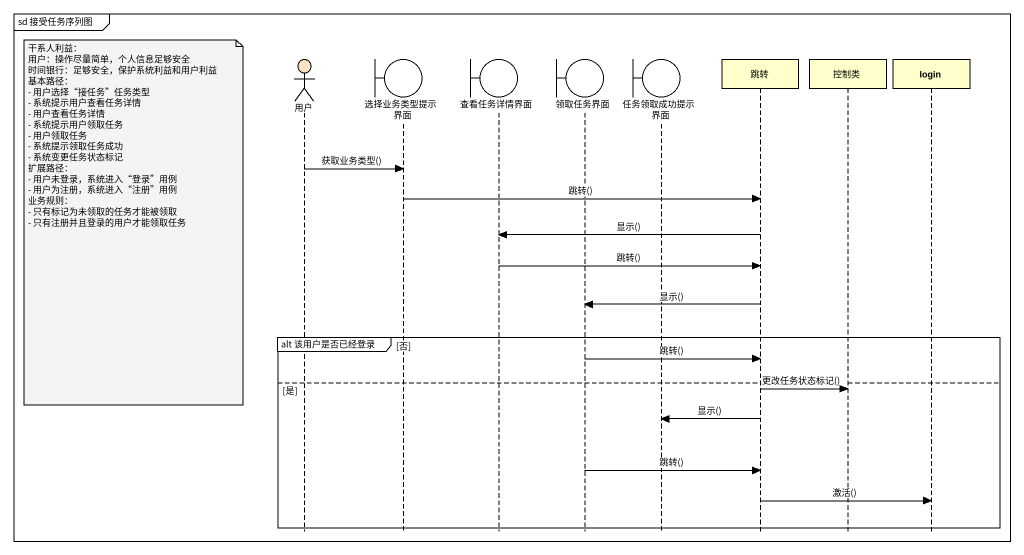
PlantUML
@startuml
mainframe sd 接受任务序列图
hide footbox
actor 用户 #F8E2C1
boundary 选择业务类型提示界面
boundary 查看任务详情界面
boundary 领取任务界面
boundary 任务领取成功提示界面
participant 跳转
participant 控制类
participant login

用户 -> 选择业务类型提示界面 : 获取业务类型()
选择业务类型提示界面 -> 跳转 : 跳转()
note left of 用户
  干系人利益：
  用户：操作尽量简单，个人信息足够安全
  时间银行：足够安全，保护系统利益和用户利益
  基本路径：
  - 用户选择“接任务”任务类型
  - 系统提示用户查看任务详情
  - 用户查看任务详情
  - 系统提示用户领取任务
  - 用户领取任务
  - 系统提示领取任务成功
  - 系统变更任务状态标记
  扩展路径：
  - 用户未登录，系统进入“登录”用例
  - 用户为注册，系统进入“注册”用例
  业务规则：
  - 只有标记为未领取的任务才能被领取
  - 只有注册并且登录的用户才能领取任务
end note
跳转 -> 查看任务详情界面 : 显示()
查看任务详情界面 -> 跳转 : 跳转()
跳转 -> 领取任务界面 : 显示()
group alt 该用户是否已经登录 [否]
  领取任务界面 -> 跳转 : 跳转()
else 是
  跳转 -> 控制类 : 更改任务状态标记()
  跳转 -> 任务领取成功提示界面 : 显示()
  领取任务界面 -> 跳转 : 跳转()
  跳转 -> login : 激活()
end
@enduml
